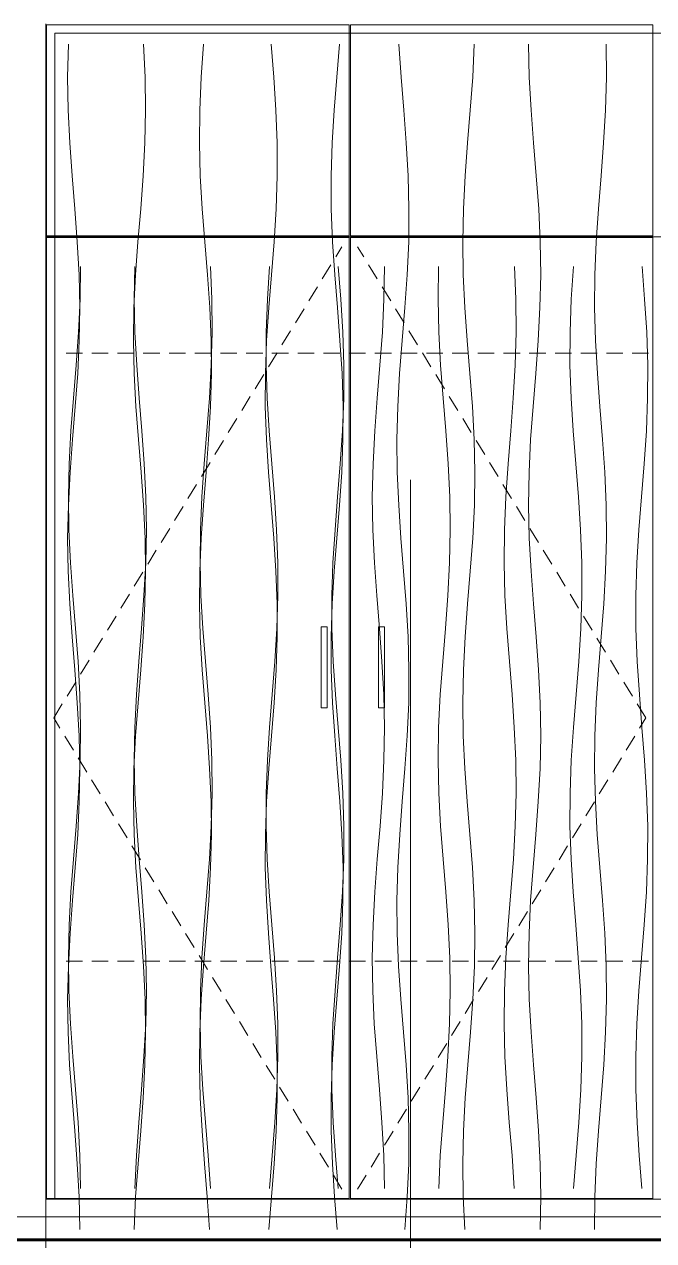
# Model space of a CAD drawing. Header units: millimetres. Extents: x -39780 to 216580, y 220 to 11660.
# Drawn here: x 63678 to 64920, y 7098 to 9499 of the extents above; entities that cross this region are included whole.
import ezdxf

# ---------------------------------------------------------------- set-up
doc = ezdxf.new("R2010")
doc.units = ezdxf.units.MM
for name, color, linetype, lineweight in [('AXIS', 8, 'CONTINUOUS', 9), ('BAND', 7, 'CONTINUOUS', 60), ('DETAIL', 7, 'CONTINUOUS', 18), ('DIM', 7, 'CONTINUOUS', 13), ('HATCH', 8, 'CONTINUOUS', 9), ('OPEN', 8, 'CONTINUOUS', 9), ('TAG', 7, 'CONTINUOUS', 13), ('WOOD', 7, 'CONTINUOUS', 18)]:
    doc.layers.add(name, color=color, linetype=linetype, lineweight=lineweight)

msp = doc.modelspace()

# ---------------------------------------------------------------- linework, layer by layer
at = {"layer": 'AXIS'}
for p, q in [((63697, 7100), (63781.7, 7100)), ((63809.9, 7100), (63824, 7100)), ((63852.2, 7100), (63936.9, 7100)), ((63965.1, 7100), (63979.2, 7100)), ((64007.4, 7100), (64092.1, 7100)), ((64120.3, 7100), (64134.4, 7100)), ((64162.7, 7100), (64247.3, 7100)), ((64275.6, 7100), (64289.7, 7100)), ((64317.9, 7100), (64402.6, 7100)), ((64430.8, 7100), (64444.9, 7100)), ((64473.1, 7100), (64557.8, 7100)), ((64586, 7100), (64600.1, 7100)), ((64628.3, 7100), (64713, 7100)), ((64741.2, 7100), (64755.3, 7100)), ((64783.6, 7100), (64868.2, 7100)), ((64896.4, 7100), (64910.6, 7100))]:
    msp.add_line(p, q, dxfattribs=at)
at = {"layer": 'BAND'}
for p, q in [((62530, 7100), (66290, 7100)), ((66290, 7100), (62530, 7100))]:
    msp.add_line(p, q, dxfattribs=at)
at = {"layer": 'DETAIL'}
for p, q in [((64318.5, 9498.5), (63721.5, 9498.5)), ((63721.5, 9498.5), (63721.5, 9081.5)), ((64318.5, 9081.5), (64318.5, 9498.5)), ((64918.5, 9498.5), (64321.5, 9498.5)), ((64321.5, 9498.5), (64321.5, 9081.5)), ((64918.5, 9081.5), (64918.5, 9498.5)), ((66102, 9482), (63738, 9482)), ((63738, 9482), (63738, 7180)), ((63720, 9080), (66120, 9080)), ((63721.5, 9081.5), (64318.5, 9081.5)), ((64321.5, 9081.5), (64918.5, 9081.5)), ((64275.5, 8310), (64263.5, 8310)), ((64263.5, 8310), (64263.5, 8150)), ((64275.5, 8150), (64275.5, 8310)), ((64388.5, 8310), (64376.5, 8310)), ((64376.5, 8310), (64376.5, 8150)), ((64388.5, 8150), (64388.5, 8310)), ((64263.5, 8150), (64275.5, 8150)), ((64376.5, 8150), (64388.5, 8150)), ((66120, 7180), (63720, 7180)), ((63720, 7180), (63720, 7100)), ((63738, 7180), (66102, 7180)), ((62700, 7145), (66120, 7145)), ((63720, 7100), (66120, 7100))]:
    msp.add_line(p, q, dxfattribs=at)
at = {"layer": 'DIM'}
msp.add_line((63720, 7100), (63720, 6880), dxfattribs=at)
at = {"layer": 'HATCH'}
for p, q in [((63763, 9395), (63764.4, 9460)), ((63916, 9395), (63912.9, 9460)), ((64026.5, 9395), (64031, 9460)), ((64169.9, 9395), (64164.7, 9460)), ((64294.4, 9395), (64299.7, 9460)), ((64421.2, 9395), (64416.6, 9460)), ((64562.7, 9395), (64565.9, 9460)), ((64674.5, 9395), (64673, 9460)), ((64826.9, 9395), (64826.4, 9460)), ((63764, 9330), (63763, 9395)), ((63917, 9330), (63916, 9395)), ((64023.7, 9330), (64026.5, 9395)), ((64174.2, 9330), (64169.9, 9395)), ((64289.3, 9330), (64294.4, 9395)), ((64426.5, 9330), (64421.2, 9395)), ((64557.9, 9330), (64562.7, 9395)), ((64678, 9330), (64674.5, 9395)), ((64825, 9330), (64826.9, 9395)), ((63767.2, 9265), (63764, 9330)), ((63915.6, 9265), (63917, 9330)), ((64023.1, 9265), (64023.7, 9330)), ((64176.6, 9265), (64174.2, 9330)), ((64285.3, 9265), (64289.3, 9330)), ((64431.5, 9265), (64426.5, 9330)), ((64552.6, 9265), (64557.9, 9330)), ((64683, 9265), (64678, 9330)), ((64821.2, 9265), (64825, 9330)), ((63771.9, 9200), (63767.2, 9265)), ((63912.1, 9200), (63915.6, 9265)), ((64024.9, 9200), (64023.1, 9265)), ((64176.8, 9200), (64176.6, 9265)), ((64283.2, 9200), (64285.3, 9265)), ((64435.2, 9200), (64431.5, 9265)), ((64547.7, 9200), (64552.6, 9265)), ((64688.3, 9200), (64683, 9265)), ((64816.1, 9200), (64821.2, 9265)), ((63777.2, 9135), (63771.9, 9200)), ((63907.2, 9135), (63912.1, 9200)), ((64028.7, 9135), (64024.9, 9200)), ((64174.6, 9135), (64176.8, 9200)), ((64283.4, 9135), (64283.2, 9200)), ((64436.9, 9135), (64435.2, 9200)), ((64544.3, 9135), (64547.7, 9200)), ((64693, 9135), (64688.3, 9200)), ((64810.8, 9135), (64816.1, 9200)), ((63782.1, 9070), (63777.2, 9135)), ((63901.9, 9070), (63907.2, 9135)), ((64033.7, 9070), (64028.7, 9135)), ((64170.5, 9070), (64174.6, 9135)), ((64286, 9070), (64283.4, 9135)), ((64436.3, 9070), (64436.9, 9135)), ((64543, 9070), (64544.3, 9135)), ((64696.1, 9070), (64693, 9135)), ((64806.4, 9070), (64810.8, 9135)), ((63785.6, 9005), (63782.1, 9070)), ((63897.2, 9005), (63901.9, 9070)), ((64039, 9005), (64033.7, 9070)), ((64165.4, 9005), (64170.5, 9070)), ((64290.3, 9005), (64286, 9070)), ((64433.4, 9005), (64436.3, 9070)), ((64544.1, 9005), (64543, 9070)), ((64697, 9005), (64696.1, 9070)), ((64803.6, 9005), (64806.4, 9070)), ((63787, 8940), (63785.6, 9005)), ((63787.5, 8956.5), (63788.5, 9021.5)), ((63894, 8940), (63897.2, 9005)), ((63894.5, 8956.5), (63895.5, 9021.5)), ((64043.5, 8940), (64039, 9005)), ((64047.8, 8956.5), (64045, 9021.5)), ((64157.4, 8956.5), (64161.7, 9021.5)), ((64160.2, 8940), (64165.4, 9005)), ((64295.5, 8940), (64290.3, 9005)), ((64302.2, 8956.5), (64297, 9021.5)), ((64387.5, 8956.5), (64388.5, 9021.5)), ((64428.9, 8940), (64433.4, 9005)), ((64494.5, 8956.5), (64495.5, 9021.5)), ((64547.3, 8940), (64544.1, 9005)), ((64647.8, 8956.5), (64645, 9021.5)), ((64695.5, 8940), (64697, 9005)), ((64757.4, 8956.5), (64761.7, 9021.5)), ((64803.1, 8940), (64803.6, 9005)), ((64902.2, 8956.5), (64897, 9021.5)), ((63784.4, 8891.5), (63787.5, 8956.5)), ((63895.9, 8891.5), (63894.5, 8956.5)), ((64048.4, 8891.5), (64047.8, 8956.5)), ((64154.9, 8891.5), (64157.4, 8956.5)), ((64306.2, 8891.5), (64302.2, 8956.5)), ((64384.4, 8891.5), (64387.5, 8956.5)), ((64495.9, 8891.5), (64494.5, 8956.5)), ((64648.4, 8891.5), (64647.8, 8956.5)), ((64754.9, 8891.5), (64757.4, 8956.5)), ((64906.2, 8891.5), (64902.2, 8956.5)), ((63786, 8875), (63787, 8940)), ((63893, 8875), (63894, 8940)), ((64046.3, 8875), (64043.5, 8940)), ((64155.9, 8875), (64160.2, 8940)), ((64300.7, 8875), (64295.5, 8940)), ((64423.6, 8875), (64428.9, 8940)), ((64552, 8875), (64547.3, 8940)), ((64692, 8875), (64695.5, 8940)), ((64804.9, 8875), (64803.1, 8940)), ((63779.6, 8826.5), (63784.4, 8891.5)), ((63899.4, 8826.5), (63895.9, 8891.5)), ((64046.7, 8826.5), (64048.4, 8891.5)), ((64154.7, 8826.5), (64154.9, 8891.5)), ((64308.3, 8826.5), (64306.2, 8891.5)), ((64379.6, 8826.5), (64384.4, 8891.5)), ((64499.4, 8826.5), (64495.9, 8891.5)), ((64646.7, 8826.5), (64648.4, 8891.5)), ((64754.7, 8826.5), (64754.9, 8891.5)), ((64908.3, 8826.5), (64906.2, 8891.5)), ((63782.9, 8810), (63786, 8875)), ((63894.4, 8810), (63893, 8875)), ((64046.9, 8810), (64046.3, 8875)), ((64153.4, 8810), (64155.9, 8875)), ((64304.7, 8810), (64300.7, 8875)), ((64418.5, 8810), (64423.6, 8875)), ((64557.3, 8810), (64552, 8875)), ((64687.1, 8810), (64692, 8875)), ((64808.8, 8810), (64804.9, 8875)), ((63774.3, 8761.5), (63779.6, 8826.5)), ((63904.3, 8761.5), (63899.4, 8826.5)), ((64042.9, 8761.5), (64046.7, 8826.5)), ((64156.9, 8761.5), (64154.7, 8826.5)), ((64308.1, 8761.5), (64308.3, 8826.5)), ((64374.3, 8761.5), (64379.6, 8826.5)), ((64504.3, 8761.5), (64499.4, 8826.5)), ((64642.9, 8761.5), (64646.7, 8826.5)), ((64756.9, 8761.5), (64754.7, 8826.5)), ((64908.1, 8761.5), (64908.3, 8826.5)), ((63778.1, 8745), (63782.9, 8810)), ((63897.9, 8745), (63894.4, 8810)), ((64045.2, 8745), (64046.9, 8810)), ((64153.2, 8745), (64153.4, 8810)), ((64306.8, 8745), (64304.7, 8810)), ((64414.8, 8745), (64418.5, 8810)), ((64562.2, 8745), (64557.3, 8810)), ((64681.8, 8745), (64687.1, 8810)), ((64813.8, 8745), (64808.8, 8810)), ((63769.4, 8696.5), (63774.3, 8761.5)), ((63772.8, 8680), (63778.1, 8745)), ((63902.8, 8680), (63897.9, 8745)), ((63909.6, 8696.5), (63904.3, 8761.5)), ((64037.8, 8696.5), (64042.9, 8761.5)), ((64041.4, 8680), (64045.2, 8745)), ((64155.4, 8680), (64153.2, 8745)), ((64160.9, 8696.5), (64156.9, 8761.5)), ((64305.6, 8696.5), (64308.1, 8761.5)), ((64306.6, 8680), (64306.8, 8745)), ((64369.4, 8696.5), (64374.3, 8761.5)), ((64413.1, 8680), (64414.8, 8745)), ((64509.6, 8696.5), (64504.3, 8761.5)), ((64565.7, 8680), (64562.2, 8745)), ((64637.8, 8696.5), (64642.9, 8761.5)), ((64677.1, 8680), (64681.8, 8745)), ((64760.9, 8696.5), (64756.9, 8761.5)), ((64819.1, 8680), (64813.8, 8745)), ((64905.6, 8696.5), (64908.1, 8761.5)), ((63765.9, 8631.5), (63769.4, 8696.5)), ((63914.3, 8631.5), (63909.6, 8696.5)), ((64032.5, 8631.5), (64037.8, 8696.5)), ((64166.1, 8631.5), (64160.9, 8696.5)), ((64301.3, 8631.5), (64305.6, 8696.5)), ((64365.9, 8631.5), (64369.4, 8696.5)), ((64514.3, 8631.5), (64509.6, 8696.5)), ((64632.5, 8631.5), (64637.8, 8696.5)), ((64766.1, 8631.5), (64760.9, 8696.5)), ((64901.3, 8631.5), (64905.6, 8696.5)), ((63767.9, 8615), (63772.8, 8680)), ((63908.1, 8615), (63902.8, 8680)), ((64036.3, 8615), (64041.4, 8680)), ((64159.4, 8615), (64155.4, 8680)), ((64304.1, 8615), (64306.6, 8680)), ((64413.7, 8615), (64413.1, 8680)), ((64567, 8615), (64565.7, 8680)), ((64674, 8615), (64677.1, 8680)), ((64823.6, 8615), (64819.1, 8680)), ((63764.5, 8566.5), (63765.9, 8631.5)), ((63917.5, 8566.5), (63914.3, 8631.5)), ((64028, 8566.5), (64032.5, 8631.5)), ((64171.3, 8566.5), (64166.1, 8631.5)), ((64296, 8566.5), (64301.3, 8631.5)), ((64364.5, 8566.5), (64365.9, 8631.5)), ((64517.5, 8566.5), (64514.3, 8631.5)), ((64628, 8566.5), (64632.5, 8631.5)), ((64771.3, 8566.5), (64766.1, 8631.5)), ((64896, 8566.5), (64901.3, 8631.5)), ((63764.4, 8550), (63767.9, 8615)), ((63912.8, 8550), (63908.1, 8615)), ((64031, 8550), (64036.3, 8615)), ((64164.6, 8550), (64159.4, 8615)), ((64299.8, 8550), (64304.1, 8615)), ((64416.6, 8550), (64413.7, 8615)), ((64566, 8550), (64567, 8615)), ((64673, 8550), (64674, 8615)), ((64826.4, 8550), (64823.6, 8615)), ((63763, 8485), (63764.4, 8550)), ((63765.5, 8501.5), (63764.5, 8566.5)), ((63916, 8485), (63912.8, 8550)), ((63918.5, 8501.5), (63917.5, 8566.5)), ((64025.2, 8501.5), (64028, 8566.5)), ((64026.5, 8485), (64031, 8550)), ((64169.8, 8485), (64164.6, 8550)), ((64175.6, 8501.5), (64171.3, 8566.5)), ((64290.9, 8501.5), (64296, 8566.5)), ((64294.5, 8485), (64299.8, 8550)), ((64365.5, 8501.5), (64364.5, 8566.5)), ((64421.1, 8485), (64416.6, 8550)), ((64518.5, 8501.5), (64517.5, 8566.5)), ((64562.8, 8485), (64566, 8550)), ((64625.2, 8501.5), (64628, 8566.5)), ((64674.4, 8485), (64673, 8550)), ((64775.6, 8501.5), (64771.3, 8566.5)), ((64826.9, 8485), (64826.4, 8550)), ((64890.9, 8501.5), (64896, 8566.5)), ((63768.6, 8436.5), (63765.5, 8501.5)), ((63917.1, 8436.5), (63918.5, 8501.5)), ((64024.6, 8436.5), (64025.2, 8501.5)), ((64178.1, 8436.5), (64175.6, 8501.5)), ((64286.8, 8436.5), (64290.9, 8501.5)), ((64368.6, 8436.5), (64365.5, 8501.5)), ((64517.1, 8436.5), (64518.5, 8501.5)), ((64624.6, 8436.5), (64625.2, 8501.5)), ((64778.1, 8436.5), (64775.6, 8501.5)), ((64886.8, 8436.5), (64890.9, 8501.5)), ((63764, 8420), (63763, 8485)), ((63917, 8420), (63916, 8485)), ((64023.7, 8420), (64026.5, 8485)), ((64174.1, 8420), (64169.8, 8485)), ((64289.4, 8420), (64294.5, 8485)), ((64426.4, 8420), (64421.1, 8485)), ((64558, 8420), (64562.8, 8485)), ((64678, 8420), (64674.4, 8485)), ((64825.1, 8420), (64826.9, 8485)), ((63773.3, 8371.5), (63768.6, 8436.5)), ((63913.7, 8371.5), (63917.1, 8436.5)), ((64026.3, 8371.5), (64024.6, 8436.5)), ((64178.3, 8371.5), (64178.1, 8436.5)), ((64284.7, 8371.5), (64286.8, 8436.5)), ((64373.3, 8371.5), (64368.6, 8436.5)), ((64513.7, 8371.5), (64517.1, 8436.5)), ((64626.3, 8371.5), (64624.6, 8436.5)), ((64778.3, 8371.5), (64778.1, 8436.5)), ((64884.7, 8371.5), (64886.8, 8436.5)), ((63767.1, 8355), (63764, 8420)), ((63915.6, 8355), (63917, 8420)), ((64023.1, 8355), (64023.7, 8420)), ((64176.6, 8355), (64174.1, 8420)), ((64285.3, 8355), (64289.4, 8420)), ((64431.4, 8355), (64426.4, 8420)), ((64552.7, 8355), (64558, 8420)), ((64682.9, 8355), (64678, 8420)), ((64821.3, 8355), (64825.1, 8420)), ((63778.6, 8306.5), (63773.3, 8371.5)), ((63908.8, 8306.5), (63913.7, 8371.5)), ((64030.1, 8306.5), (64026.3, 8371.5)), ((64176.2, 8306.5), (64178.3, 8371.5)), ((64284.9, 8306.5), (64284.7, 8371.5)), ((64378.6, 8306.5), (64373.3, 8371.5)), ((64508.8, 8306.5), (64513.7, 8371.5)), ((64630.1, 8306.5), (64626.3, 8371.5)), ((64776.2, 8306.5), (64778.3, 8371.5)), ((64884.9, 8306.5), (64884.7, 8371.5)), ((63771.8, 8290), (63767.1, 8355)), ((63912.2, 8290), (63915.6, 8355)), ((64024.8, 8290), (64023.1, 8355)), ((64176.8, 8290), (64176.6, 8355)), ((64283.2, 8290), (64285.3, 8355)), ((64435.2, 8290), (64431.4, 8355)), ((64547.8, 8290), (64552.7, 8355)), ((64688.2, 8290), (64682.9, 8355)), ((64816.2, 8290), (64821.3, 8355)), ((63777.1, 8225), (63771.8, 8290)), ((63783.5, 8241.5), (63778.6, 8306.5)), ((63903.5, 8241.5), (63908.8, 8306.5)), ((63907.3, 8225), (63912.2, 8290)), ((64028.6, 8225), (64024.8, 8290)), ((64035.1, 8241.5), (64030.1, 8306.5)), ((64172.1, 8241.5), (64176.2, 8306.5)), ((64174.7, 8225), (64176.8, 8290)), ((64283.4, 8225), (64283.2, 8290)), ((64287.4, 8241.5), (64284.9, 8306.5)), ((64383.5, 8241.5), (64378.6, 8306.5)), ((64436.9, 8225), (64435.2, 8290)), ((64503.5, 8241.5), (64508.8, 8306.5)), ((64544.4, 8225), (64547.8, 8290)), ((64635.1, 8241.5), (64630.1, 8306.5)), ((64692.9, 8225), (64688.2, 8290)), ((64772.1, 8241.5), (64776.2, 8306.5)), ((64810.9, 8225), (64816.2, 8290)), ((64887.4, 8241.5), (64884.9, 8306.5)), ((63787.1, 8176.5), (63783.5, 8241.5)), ((63898.7, 8176.5), (63903.5, 8241.5)), ((64040.4, 8176.5), (64035.1, 8241.5)), ((64167, 8176.5), (64172.1, 8241.5)), ((64291.7, 8176.5), (64287.4, 8241.5)), ((64387.1, 8176.5), (64383.5, 8241.5)), ((64498.7, 8176.5), (64503.5, 8241.5)), ((64640.4, 8176.5), (64635.1, 8241.5)), ((64767, 8176.5), (64772.1, 8241.5)), ((64891.7, 8176.5), (64887.4, 8241.5)), ((63782, 8160), (63777.1, 8225)), ((63902, 8160), (63907.3, 8225)), ((64033.6, 8160), (64028.6, 8225)), ((64170.6, 8160), (64174.7, 8225)), ((64285.9, 8160), (64283.4, 8225)), ((64436.3, 8160), (64436.9, 8225)), ((64543, 8160), (64544.4, 8225)), ((64696, 8160), (64692.9, 8225)), ((64806.4, 8160), (64810.9, 8225)), ((63788.5, 8111.5), (63787.1, 8176.5)), ((63895.5, 8111.5), (63898.7, 8176.5)), ((64044.9, 8111.5), (64040.4, 8176.5)), ((64161.7, 8111.5), (64167, 8176.5)), ((64296.9, 8111.5), (64291.7, 8176.5)), ((64388.5, 8111.5), (64387.1, 8176.5)), ((64495.5, 8111.5), (64498.7, 8176.5)), ((64644.9, 8111.5), (64640.4, 8176.5)), ((64761.7, 8111.5), (64767, 8176.5)), ((64896.9, 8111.5), (64891.7, 8176.5)), ((63785.6, 8095), (63782, 8160)), ((63897.2, 8095), (63902, 8160)), ((64038.9, 8095), (64033.6, 8160)), ((64165.5, 8095), (64170.6, 8160)), ((64290.2, 8095), (64285.9, 8160)), ((64433.5, 8095), (64436.3, 8160)), ((64544, 8095), (64543, 8160)), ((64697, 8095), (64696, 8160)), ((64803.6, 8095), (64806.4, 8160)), ((63787, 8030), (63785.6, 8095)), ((63787.5, 8046.5), (63788.5, 8111.5)), ((63894, 8030), (63897.2, 8095)), ((63894.5, 8046.5), (63895.5, 8111.5)), ((64043.4, 8030), (64038.9, 8095)), ((64047.8, 8046.5), (64044.9, 8111.5)), ((64157.4, 8046.5), (64161.7, 8111.5)), ((64160.2, 8030), (64165.5, 8095)), ((64295.4, 8030), (64290.2, 8095)), ((64302.1, 8046.5), (64296.9, 8111.5)), ((64387.5, 8046.5), (64388.5, 8111.5)), ((64428.9, 8030), (64433.5, 8095)), ((64494.5, 8046.5), (64495.5, 8111.5)), ((64547.2, 8030), (64544, 8095)), ((64647.8, 8046.5), (64644.9, 8111.5)), ((64695.6, 8030), (64697, 8095)), ((64757.4, 8046.5), (64761.7, 8111.5)), ((64803.1, 8030), (64803.6, 8095)), ((64902.1, 8046.5), (64896.9, 8111.5)), ((63784.4, 7981.5), (63787.5, 8046.5)), ((63895.8, 7981.5), (63894.5, 8046.5)), ((64048.4, 7981.5), (64047.8, 8046.5)), ((64154.9, 7981.5), (64157.4, 8046.5)), ((64306.1, 7981.5), (64302.1, 8046.5)), ((64384.4, 7981.5), (64387.5, 8046.5)), ((64495.8, 7981.5), (64494.5, 8046.5)), ((64648.4, 7981.5), (64647.8, 8046.5)), ((64754.9, 7981.5), (64757.4, 8046.5)), ((64906.1, 7981.5), (64902.1, 8046.5)), ((63786, 7965), (63787, 8030)), ((63893, 7965), (63894, 8030)), ((64046.3, 7965), (64043.4, 8030)), ((64155.9, 7965), (64160.2, 8030)), ((64300.6, 7965), (64295.4, 8030)), ((64423.6, 7965), (64428.9, 8030)), ((64551.9, 7965), (64547.2, 8030)), ((64692.1, 7965), (64695.6, 8030)), ((64804.9, 7965), (64803.1, 8030)), ((63779.7, 7916.5), (63784.4, 7981.5)), ((63899.3, 7916.5), (63895.8, 7981.5)), ((64046.7, 7916.5), (64048.4, 7981.5)), ((64154.7, 7916.5), (64154.9, 7981.5)), ((64308.3, 7916.5), (64306.1, 7981.5)), ((64379.7, 7916.5), (64384.4, 7981.5)), ((64499.3, 7916.5), (64495.8, 7981.5)), ((64646.7, 7916.5), (64648.4, 7981.5)), ((64754.7, 7916.5), (64754.9, 7981.5)), ((64908.3, 7916.5), (64906.1, 7981.5)), ((63782.9, 7900), (63786, 7965)), ((63894.3, 7900), (63893, 7965)), ((64046.9, 7900), (64046.3, 7965)), ((64153.4, 7900), (64155.9, 7965)), ((64304.6, 7900), (64300.6, 7965)), ((64418.6, 7900), (64423.6, 7965)), ((64557.3, 7900), (64551.9, 7965)), ((64687.2, 7900), (64692.1, 7965)), ((64808.7, 7900), (64804.9, 7965)), ((63774.4, 7851.5), (63779.7, 7916.5)), ((63778.2, 7835), (63782.9, 7900)), ((63897.8, 7835), (63894.3, 7900)), ((63904.2, 7851.5), (63899.3, 7916.5)), ((64043, 7851.5), (64046.7, 7916.5)), ((64045.2, 7835), (64046.9, 7900)), ((64153.2, 7835), (64153.4, 7900)), ((64156.8, 7851.5), (64154.7, 7916.5)), ((64306.8, 7835), (64304.6, 7900)), ((64308.1, 7851.5), (64308.3, 7916.5)), ((64374.4, 7851.5), (64379.7, 7916.5)), ((64414.8, 7835), (64418.6, 7900)), ((64504.2, 7851.5), (64499.3, 7916.5)), ((64562.1, 7835), (64557.3, 7900)), ((64643, 7851.5), (64646.7, 7916.5)), ((64681.8, 7835), (64687.2, 7900)), ((64756.8, 7851.5), (64754.7, 7916.5)), ((64813.7, 7835), (64808.7, 7900)), ((64908.1, 7851.5), (64908.3, 7916.5)), ((63769.5, 7786.5), (63774.4, 7851.5)), ((63909.5, 7786.5), (63904.2, 7851.5)), ((64037.9, 7786.5), (64043, 7851.5)), ((64160.8, 7786.5), (64156.8, 7851.5)), ((64305.6, 7786.5), (64308.1, 7851.5)), ((64369.5, 7786.5), (64374.4, 7851.5)), ((64509.5, 7786.5), (64504.2, 7851.5)), ((64637.9, 7786.5), (64643, 7851.5)), ((64760.8, 7786.5), (64756.8, 7851.5)), ((64905.6, 7786.5), (64908.1, 7851.5)), ((63772.9, 7770), (63778.2, 7835)), ((63902.7, 7770), (63897.8, 7835)), ((64041.5, 7770), (64045.2, 7835)), ((64155.3, 7770), (64153.2, 7835)), ((64306.6, 7770), (64306.8, 7835)), ((64413.1, 7770), (64414.8, 7835)), ((64565.6, 7770), (64562.1, 7835)), ((64677.1, 7770), (64681.8, 7835)), ((64819, 7770), (64813.7, 7835)), ((63766, 7721.5), (63769.5, 7786.5)), ((63914.2, 7721.5), (63909.5, 7786.5)), ((64032.6, 7721.5), (64037.9, 7786.5)), ((64166, 7721.5), (64160.8, 7786.5)), ((64301.3, 7721.5), (64305.6, 7786.5)), ((64366, 7721.5), (64369.5, 7786.5)), ((64514.2, 7721.5), (64509.5, 7786.5)), ((64632.6, 7721.5), (64637.9, 7786.5)), ((64766, 7721.5), (64760.8, 7786.5)), ((64901.3, 7721.5), (64905.6, 7786.5)), ((63768, 7705), (63772.9, 7770)), ((63908, 7705), (63902.7, 7770)), ((64036.4, 7705), (64041.5, 7770)), ((64159.3, 7705), (64155.3, 7770)), ((64304.1, 7705), (64306.6, 7770)), ((64413.7, 7705), (64413.1, 7770)), ((64567, 7705), (64565.6, 7770)), ((64674, 7705), (64677.1, 7770)), ((64823.5, 7705), (64819, 7770)), ((63764.5, 7656.5), (63766, 7721.5)), ((63917.4, 7656.5), (63914.2, 7721.5)), ((64028.1, 7656.5), (64032.6, 7721.5)), ((64171.2, 7656.5), (64166, 7721.5)), ((64296.1, 7656.5), (64301.3, 7721.5)), ((64364.5, 7656.5), (64366, 7721.5)), ((64517.4, 7656.5), (64514.2, 7721.5)), ((64628.1, 7656.5), (64632.6, 7721.5)), ((64771.2, 7656.5), (64766, 7721.5)), ((64896.1, 7656.5), (64901.3, 7721.5)), ((63764.5, 7640), (63768, 7705)), ((63912.7, 7640), (63908, 7705)), ((64031.1, 7640), (64036.4, 7705)), ((64164.5, 7640), (64159.3, 7705)), ((64299.8, 7640), (64304.1, 7705)), ((64416.5, 7640), (64413.7, 7705)), ((64566, 7640), (64567, 7705)), ((64673, 7640), (64674, 7705)), ((64826.3, 7640), (64823.5, 7705)), ((63763, 7575), (63764.5, 7640)), ((63765.4, 7591.5), (63764.5, 7656.5)), ((63915.9, 7575), (63912.7, 7640)), ((63918.5, 7591.5), (63917.4, 7656.5)), ((64025.2, 7591.5), (64028.1, 7656.5)), ((64026.6, 7575), (64031.1, 7640)), ((64169.7, 7575), (64164.5, 7640)), ((64175.5, 7591.5), (64171.2, 7656.5)), ((64290.9, 7591.5), (64296.1, 7656.5)), ((64294.6, 7575), (64299.8, 7640)), ((64365.4, 7591.5), (64364.5, 7656.5)), ((64421, 7575), (64416.5, 7640)), ((64518.5, 7591.5), (64517.4, 7656.5)), ((64562.8, 7575), (64566, 7640)), ((64625.2, 7591.5), (64628.1, 7656.5)), ((64674.4, 7575), (64673, 7640)), ((64775.5, 7591.5), (64771.2, 7656.5)), ((64826.9, 7575), (64826.3, 7640)), ((64890.9, 7591.5), (64896.1, 7656.5)), ((63768.5, 7526.5), (63765.4, 7591.5)), ((63917.2, 7526.5), (63918.5, 7591.5)), ((64024.6, 7526.5), (64025.2, 7591.5)), ((64178.1, 7526.5), (64175.5, 7591.5)), ((64286.9, 7526.5), (64290.9, 7591.5)), ((64368.5, 7526.5), (64365.4, 7591.5)), ((64517.2, 7526.5), (64518.5, 7591.5)), ((64624.6, 7526.5), (64625.2, 7591.5)), ((64778.1, 7526.5), (64775.5, 7591.5)), ((64886.9, 7526.5), (64890.9, 7591.5)), ((63763.9, 7510), (63763, 7575)), ((63917, 7510), (63915.9, 7575)), ((64023.7, 7510), (64026.6, 7575)), ((64174, 7510), (64169.7, 7575)), ((64289.4, 7510), (64294.6, 7575)), ((64426.3, 7510), (64421, 7575)), ((64558.1, 7510), (64562.8, 7575)), ((64677.9, 7510), (64674.4, 7575)), ((64825.1, 7510), (64826.9, 7575)), ((63773.2, 7461.5), (63768.5, 7526.5)), ((63913.7, 7461.5), (63917.2, 7526.5)), ((64026.3, 7461.5), (64024.6, 7526.5)), ((64178.3, 7461.5), (64178.1, 7526.5)), ((64284.7, 7461.5), (64286.9, 7526.5)), ((64373.2, 7461.5), (64368.5, 7526.5)), ((64513.7, 7461.5), (64517.2, 7526.5)), ((64626.3, 7461.5), (64624.6, 7526.5)), ((64778.3, 7461.5), (64778.1, 7526.5)), ((64884.7, 7461.5), (64886.9, 7526.5)), ((63767, 7445), (63763.9, 7510)), ((63915.7, 7445), (63917, 7510)), ((64023.1, 7445), (64023.7, 7510)), ((64176.6, 7445), (64174, 7510)), ((64285.4, 7445), (64289.4, 7510)), ((64431.4, 7445), (64426.3, 7510)), ((64552.8, 7445), (64558.1, 7510)), ((64682.8, 7445), (64677.9, 7510)), ((64821.4, 7445), (64825.1, 7510)), ((63771.7, 7380), (63767, 7445)), ((63778.6, 7396.5), (63773.2, 7461.5)), ((63908.9, 7396.5), (63913.7, 7461.5)), ((63912.2, 7380), (63915.7, 7445)), ((64024.8, 7380), (64023.1, 7445)), ((64030, 7396.5), (64026.3, 7461.5)), ((64176.2, 7396.5), (64178.3, 7461.5)), ((64176.8, 7380), (64176.6, 7445)), ((64283.2, 7380), (64285.4, 7445)), ((64284.9, 7396.5), (64284.7, 7461.5)), ((64378.6, 7396.5), (64373.2, 7461.5)), ((64435.1, 7380), (64431.4, 7445)), ((64508.9, 7396.5), (64513.7, 7461.5)), ((64547.9, 7380), (64552.8, 7445)), ((64630, 7396.5), (64626.3, 7461.5)), ((64688.1, 7380), (64682.8, 7445)), ((64776.2, 7396.5), (64778.3, 7461.5)), ((64816.3, 7380), (64821.4, 7445)), ((64884.9, 7396.5), (64884.7, 7461.5)), ((63783.5, 7331.5), (63778.6, 7396.5)), ((63903.5, 7331.5), (63908.9, 7396.5)), ((64035, 7331.5), (64030, 7396.5)), ((64172.2, 7331.5), (64176.2, 7396.5)), ((64287.4, 7331.5), (64284.9, 7396.5)), ((64383.5, 7331.5), (64378.6, 7396.5)), ((64503.5, 7331.5), (64508.9, 7396.5)), ((64635, 7331.5), (64630, 7396.5)), ((64772.2, 7331.5), (64776.2, 7396.5)), ((64887.4, 7331.5), (64884.9, 7396.5)), ((63777.1, 7315), (63771.7, 7380)), ((63907.4, 7315), (63912.2, 7380)), ((64028.5, 7315), (64024.8, 7380)), ((64174.7, 7315), (64176.8, 7380)), ((64283.4, 7315), (64283.2, 7380)), ((64436.9, 7315), (64435.1, 7380)), ((64544.4, 7315), (64547.9, 7380)), ((64692.8, 7315), (64688.1, 7380)), ((64811, 7315), (64816.3, 7380)), ((63787, 7266.5), (63783.5, 7331.5)), ((63898.8, 7266.5), (63903.5, 7331.5)), ((64040.3, 7266.5), (64035, 7331.5)), ((64167.1, 7266.5), (64172.2, 7331.5)), ((64291.6, 7266.5), (64287.4, 7331.5)), ((64387, 7266.5), (64383.5, 7331.5)), ((64498.8, 7266.5), (64503.5, 7331.5)), ((64640.3, 7266.5), (64635, 7331.5)), ((64767.1, 7266.5), (64772.2, 7331.5)), ((64891.6, 7266.5), (64887.4, 7331.5)), ((63782, 7250), (63777.1, 7315)), ((63902, 7250), (63907.4, 7315)), ((64033.5, 7250), (64028.5, 7315)), ((64170.7, 7250), (64174.7, 7315)), ((64285.9, 7250), (64283.4, 7315)), ((64436.3, 7250), (64436.9, 7315)), ((64543, 7250), (64544.4, 7315)), ((64696, 7250), (64692.8, 7315)), ((64806.5, 7250), (64811, 7315)), ((63788.5, 7201.5), (63787, 7266.5)), ((63895.6, 7201.5), (63898.8, 7266.5)), ((64044.9, 7201.5), (64040.3, 7266.5)), ((64161.8, 7201.5), (64167.1, 7266.5)), ((64296.9, 7201.5), (64291.6, 7266.5)), ((64388.5, 7201.5), (64387, 7266.5)), ((64495.6, 7201.5), (64498.8, 7266.5)), ((64644.9, 7201.5), (64640.3, 7266.5)), ((64761.8, 7201.5), (64767.1, 7266.5)), ((64896.9, 7201.5), (64891.6, 7266.5)), ((63785.5, 7185), (63782, 7250)), ((63897.3, 7185), (63902, 7250)), ((64038.8, 7185), (64033.5, 7250)), ((64165.6, 7185), (64170.7, 7250)), ((64290.1, 7185), (64285.9, 7250)), ((64433.5, 7185), (64436.3, 7250)), ((64544, 7185), (64543, 7250)), ((64697, 7185), (64696, 7250)), ((64803.7, 7185), (64806.5, 7250)), ((63787, 7120), (63785.5, 7185)), ((63894.1, 7120), (63897.3, 7185)), ((64043.4, 7120), (64038.8, 7185)), ((64160.3, 7120), (64165.6, 7185)), ((64295.4, 7120), (64290.1, 7185)), ((64429, 7120), (64433.5, 7185)), ((64547.1, 7120), (64544, 7185)), ((64695.6, 7120), (64697, 7185)), ((64803.1, 7120), (64803.7, 7185))]:
    msp.add_line(p, q, dxfattribs=at)
at = {"layer": 'OPEN'}
for p, q in [((64292.3, 9040), (64304.5, 9060)), ((64347.7, 9040), (64335.5, 9060)), ((64265.7, 8996.7), (64282.7, 9024.3)), ((64374.3, 8996.7), (64357.3, 9024.3)), ((64239.2, 8953.3), (64256.2, 8981)), ((64400.8, 8953.3), (64383.8, 8981)), ((64212.7, 8910), (64229.7, 8937.7)), ((64427.3, 8910), (64410.3, 8937.7)), ((64186.2, 8866.7), (64203.1, 8894.3)), ((64453.8, 8866.7), (64436.9, 8894.3)), ((63760, 8850), (63792.5, 8850)), ((63810.8, 8850), (63843.3, 8850)), ((63861.6, 8850), (63894.1, 8850)), ((63912.4, 8850), (63944.9, 8850)), ((63963.2, 8850), (63995.7, 8850)), ((64014, 8850), (64046.5, 8850)), ((64064.8, 8850), (64097.3, 8850)), ((64115.6, 8850), (64148.1, 8850)), ((64159.7, 8823.3), (64176.6, 8851)), ((64166.4, 8850), (64198.9, 8850)), ((64217.2, 8850), (64249.7, 8850)), ((64268, 8850), (64300.5, 8850)), ((64318.8, 8850), (64351.3, 8850)), ((64369.6, 8850), (64402.1, 8850)), ((64420.4, 8850), (64452.9, 8850)), ((64480.3, 8823.3), (64463.4, 8851)), ((64471.2, 8850), (64503.7, 8850)), ((64522, 8850), (64554.5, 8850)), ((64572.8, 8850), (64605.3, 8850)), ((64623.6, 8850), (64656.1, 8850)), ((64674.4, 8850), (64706.9, 8850)), ((64725.2, 8850), (64757.7, 8850)), ((64776, 8850), (64808.5, 8850)), ((64826.8, 8850), (64859.3, 8850)), ((64877.6, 8850), (64910.1, 8850)), ((64133.2, 8780), (64150.1, 8807.7)), ((64506.8, 8780), (64489.9, 8807.7)), ((64106.7, 8736.7), (64123.6, 8764.3)), ((64533.3, 8736.7), (64516.4, 8764.3)), ((64080.2, 8693.3), (64097.1, 8721)), ((64559.8, 8693.3), (64542.9, 8721)), ((64053.6, 8650), (64070.6, 8677.7)), ((64586.4, 8650), (64569.4, 8677.7)), ((64027.1, 8606.7), (64044.1, 8634.3)), ((64612.9, 8606.7), (64595.9, 8634.3)), ((64000.6, 8563.3), (64017.6, 8591)), ((64639.4, 8563.3), (64622.4, 8591)), ((63974.1, 8520), (63991, 8547.7)), ((64665.9, 8520), (64649, 8547.7)), ((63947.6, 8476.7), (63964.5, 8504.3)), ((64692.4, 8476.7), (64675.5, 8504.3)), ((63921.1, 8433.3), (63938, 8461)), ((64718.9, 8433.3), (64702, 8461)), ((63894.6, 8390), (63911.5, 8417.7)), ((64745.4, 8390), (64728.5, 8417.7)), ((63868.1, 8346.7), (63885, 8374.3)), ((64771.9, 8346.7), (64755, 8374.3)), ((63841.5, 8303.3), (63858.5, 8331)), ((64798.5, 8303.3), (64781.5, 8331)), ((63815, 8260), (63832, 8287.7)), ((64825, 8260), (64808, 8287.7)), ((63788.5, 8216.7), (63805.5, 8244.4)), ((64851.5, 8216.7), (64834.5, 8244.4)), ((63762, 8173.3), (63779, 8201)), ((64878, 8173.3), (64861, 8201)), ((63735.5, 8130), (63752.4, 8157.7)), ((64904.5, 8130), (64887.6, 8157.7)), ((63747.7, 8110), (63735.5, 8130)), ((64892.3, 8110), (64904.5, 8130)), ((63774.3, 8066.7), (63757.3, 8094.3)), ((64865.7, 8066.7), (64882.7, 8094.3)), ((63800.8, 8023.3), (63783.8, 8051)), ((64839.2, 8023.3), (64856.2, 8051)), ((63827.3, 7980), (63810.3, 8007.7)), ((64812.7, 7980), (64829.7, 8007.7)), ((63853.8, 7936.7), (63836.9, 7964.3)), ((64786.2, 7936.7), (64803.1, 7964.3)), ((63880.3, 7893.3), (63863.4, 7921)), ((64759.7, 7893.3), (64776.6, 7921)), ((63906.8, 7850), (63889.9, 7877.7)), ((64733.2, 7850), (64750.1, 7877.7)), ((63933.3, 7806.7), (63916.4, 7834.3)), ((64706.7, 7806.7), (64723.6, 7834.3)), ((63959.8, 7763.3), (63942.9, 7791)), ((64680.2, 7763.3), (64697.1, 7791)), ((63986.4, 7720), (63969.4, 7747.7)), ((64653.6, 7720), (64670.6, 7747.7)), ((64012.9, 7676.7), (63995.9, 7704.3)), ((64627.1, 7676.7), (64644.1, 7704.3)), ((64039.4, 7633.3), (64022.4, 7661)), ((64600.6, 7633.3), (64617.6, 7661)), ((63760, 7650), (63792.5, 7650)), ((63810.8, 7650), (63843.3, 7650)), ((63861.6, 7650), (63894.1, 7650)), ((63912.4, 7650), (63944.9, 7650)), ((63963.2, 7650), (63995.7, 7650)), ((64014, 7650), (64046.5, 7650)), ((64064.8, 7650), (64097.3, 7650)), ((64115.6, 7650), (64148.1, 7650)), ((64166.4, 7650), (64198.9, 7650)), ((64217.2, 7650), (64249.7, 7650)), ((64268, 7650), (64300.5, 7650)), ((64318.8, 7650), (64351.3, 7650)), ((64369.6, 7650), (64402.1, 7650)), ((64420.4, 7650), (64452.9, 7650)), ((64471.2, 7650), (64503.7, 7650)), ((64522, 7650), (64554.5, 7650)), ((64572.8, 7650), (64605.3, 7650)), ((64623.6, 7650), (64656.1, 7650)), ((64674.4, 7650), (64706.9, 7650)), ((64725.2, 7650), (64757.7, 7650)), ((64776, 7650), (64808.5, 7650)), ((64826.8, 7650), (64859.3, 7650)), ((64877.6, 7650), (64910.1, 7650)), ((64065.9, 7590), (64049, 7617.7)), ((64574.1, 7590), (64591, 7617.7)), ((64092.4, 7546.7), (64075.5, 7574.3)), ((64547.6, 7546.7), (64564.5, 7574.3)), ((64118.9, 7503.3), (64102, 7531)), ((64521.1, 7503.3), (64538, 7531)), ((64145.4, 7460), (64128.5, 7487.7)), ((64494.6, 7460), (64511.5, 7487.7)), ((64171.9, 7416.7), (64155, 7444.3)), ((64468.1, 7416.7), (64485, 7444.3)), ((64198.5, 7373.3), (64181.5, 7401)), ((64441.5, 7373.3), (64458.5, 7401)), ((64225, 7330), (64208, 7357.7)), ((64415, 7330), (64432, 7357.7)), ((64251.5, 7286.7), (64234.5, 7314.4)), ((64388.5, 7286.7), (64405.5, 7314.4)), ((64278, 7243.3), (64261, 7271)), ((64362, 7243.3), (64379, 7271)), ((64304.5, 7200), (64287.6, 7227.7)), ((64335.5, 7200), (64352.4, 7227.7))]:
    msp.add_line(p, q, dxfattribs=at)
at = {"layer": 'TAG'}
msp.add_line((64440, 8600), (64440, 6230), dxfattribs=at)
at = {"layer": 'WOOD'}
for p, q in [((63720, 9500), (63720, 7100)), ((64318.5, 9078.5), (63721.5, 9078.5)), ((63721.5, 9078.5), (63721.5, 7181.5)), ((64318.5, 7181.5), (64318.5, 9078.5)), ((64918.5, 9078.5), (64321.5, 9078.5)), ((64321.5, 9078.5), (64321.5, 7181.5)), ((64918.5, 7181.5), (64918.5, 9078.5)), ((63721.5, 7181.5), (64318.5, 7181.5)), ((64321.5, 7181.5), (64918.5, 7181.5)), ((63720, 7100), (66120, 7100))]:
    msp.add_line(p, q, dxfattribs=at)

doc.saveas('drawing.dxf')
